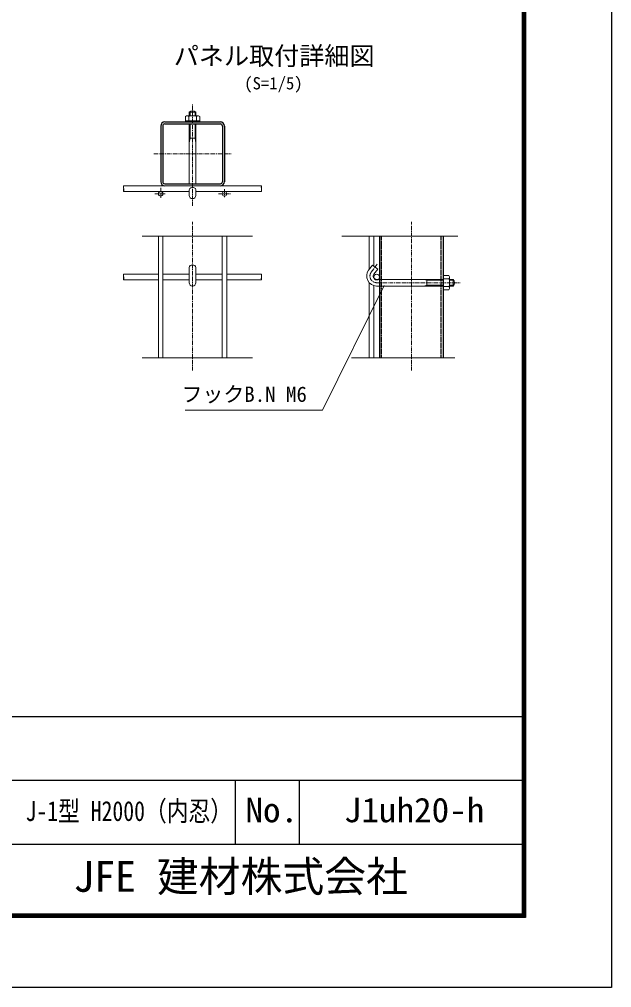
# Model space of a CAD drawing. Units: millimetres, scale not verified, with parts at other scales. Extents: x -4200 to 4200, y -2970 to 2970.
# Drawn here: x 2343 to 4200, y -2970 to 65 of the extents above; entities that cross this region are included whole.
import ezdxf
from ezdxf.enums import TextEntityAlignment as Align

# ---------------------------------------------------------------- set-up
doc = ezdxf.new("R2010")
doc.units = ezdxf.units.MM
doc.header["$LTSCALE"] = 10
doc.linetypes.add('USER1', pattern=[2, 1.25, -0.25, 0.25, -0.25])
doc.linetypes.add('USER2', pattern=[0.375, 0.25, -0.125])
for name, color, linetype, lineweight in [('0-0_D-STR2', 7, 'Continuous', 9), ('0-2_D-STR-DIM', 7, 'Continuous', 13), ('0-6_D-BMK', 2, 'USER1', 13), ('0-7_D-STR3', 3, 'Continuous', 13), ('0-8_D-STR1', 1, 'Continuous', 25), ('0-9_D-STR-TXT', 7, 'Continuous', 13), ('0-A_D-TTL-TXT', 7, 'Continuous', 25), ('0-B_D-DCR-HCH', 7, 'Continuous', 13), ('0-C_D-TTL', 7, 'Continuous', 25)]:
    doc.layers.add(name, color=color, linetype=linetype, lineweight=lineweight)
doc.styles.add('ＭＳ ゴシック', font='')
doc.styles.get('ＭＳ ゴシック').set_extended_font_data('MS Gothic')

msp = doc.modelspace()

# ---------------------------------------------------------------- linework, layer by layer
at = {"layer": '0-0_D-STR2'}
for p, q in [((2670.2, -456.78), (3102.12, -456.78)), ((2670.2, -474.78), (2875.75, -474.78)), ((3102.1, -474.78), (2896.55, -474.78)), ((2778.95, -614.69), (2778.95, -996.17)), ((2793.35, -614.69), (2793.35, -996.17)), ((2978.95, -614.69), (2978.95, -996.17)), ((2993.35, -614.69), (2993.35, -996.17)), ((3439.84, -718.72), (3439.84, -614.69)), ((3454.24, -708.38), (3454.24, -614.69)), ((2778.95, -733.98), (2670.2, -733.98)), ((2778.95, -751.98), (2670.2, -751.98)), ((2875.75, -733.98), (2793.35, -733.98)), ((2875.75, -751.98), (2793.35, -751.98)), ((2896.55, -733.98), (2978.95, -733.98)), ((2896.55, -751.98), (2978.95, -751.98)), ((2993.35, -733.98), (3102.1, -733.98)), ((2993.35, -751.98), (3102.1, -751.98)), ((3439.84, -996.17), (3439.84, -760.64)), ((3454.24, -996.17), (3454.24, -769.71))]:
    msp.add_line(p, q, dxfattribs=at)
for centre, radius in [((2786.15, -481.98), 7.2), ((2986.15, -481.98), 7.2), ((3463.24, -742.98), 9)]:
    msp.add_circle(centre, radius, dxfattribs=at)
for centre, major_axis, start_param, end_param in [((2670.2, -461.28), (0, -4.5), 3.1414937, 6.283185), ((3102.1, -470.28), (0, 4.5), 3.1414937, 6.283185), ((2670.2, -738.48), (0, -4.5), 3.1414937, 6.283185), ((3102.1, -738.48), (0, -4.5), 0.0000003, 3.1416916)]:
    msp.add_ellipse(centre, major_axis=major_axis, ratio=0.114898, start_param=start_param, end_param=end_param, dxfattribs=at)
for centre, major_axis in [((2670.2, -470.28), (0, -4.5)), ((3102.1, -461.28), (0, 4.5)), ((2670.2, -747.48), (0, -4.5)), ((3102.1, -747.48), (0, 4.5))]:
    msp.add_ellipse(centre, major_axis=major_axis, ratio=0.114898, dxfattribs=at)
at = {"layer": '0-2_D-STR-DIM'}
for p, q in [((2728.53, -614.69), (3073.79, -614.69)), ((3717.87, -614.69), (3353.87, -614.69)), ((3073.79, -996.17), (2728.53, -996.17)), ((3708.61, -996.17), (3384.19, -996.17))]:
    msp.add_line(p, q, dxfattribs=at)
at = {"layer": '0-6_D-BMK'}
for p, q in [((2886.15, -519.78), (2886.15, -202.26)), ((2764.94, -356.78), (3007.35, -356.78)), ((2767.6, -481.98), (2801.65, -481.98)), ((2786.15, -463.78), (2786.15, -494.91)), ((2967.34, -481.98), (3006.23, -481.98)), ((2986.15, -467.8), (2986.15, -492.88)), ((2886.15, -1035.77), (2886.15, -570.19)), ((3572.24, -1035.77), (3572.24, -570.19)), ((3446.43, -727.26), (3465.36, -702.13)), ((3463.04, -760.58), (3724.76, -760.58))]:
    msp.add_line(p, q, dxfattribs=at)
msp.add_arc((3463.04, -739.78), 20.8, 143, 270, dxfattribs=at)
at = {"layer": '0-7_D-STR3'}
for p, q in [((2904.81, -237.5), (2867.49, -237.5)), ((2870.25, -237.5), (2874.15, -239.75)), ((2878.05, -237.5), (2874.15, -239.75)), ((2874.15, -239.75), (2874.15, -256.78)), ((2875.75, -225.82), (2896.55, -225.82)), ((2875.75, -237.5), (2875.75, -225.82)), ((2878.15, -237.5), (2878.15, -224.12)), ((2894.15, -237.5), (2894.15, -224.12)), ((2894.25, -237.5), (2898.15, -239.75)), ((2896.55, -237.5), (2896.55, -225.82)), ((2902.05, -237.5), (2898.15, -239.75)), ((2898.15, -239.75), (2898.15, -256.78)), ((2904.81, -237.5), (2908.71, -239.75)), ((2908.71, -239.75), (2908.71, -256.78)), ((2908.71, -253.18), (2863.59, -253.18)), ((2875.75, -450.38), (2875.75, -263.18)), ((2878.15, -307.98), (2878.15, -263.18)), ((2894.15, -307.98), (2894.15, -263.18)), ((2896.55, -450.38), (2896.55, -263.18)), ((2896.55, -307.98), (2875.75, -307.98)), ((2878.15, -307.98), (2875.75, -322.38)), ((2894.15, -307.98), (2896.55, -322.38)), ((2875.75, -469.08), (2875.75, -486.78)), ((2896.55, -469.08), (2896.55, -486.78)), ((2875.75, -711.9), (2875.75, -760.58)), ((2896.55, -760.58), (2896.55, -711.9)), ((3438.12, -721), (3450.03, -705.2)), ((3466.64, -717.72), (3450.03, -705.2)), ((3454.73, -733.52), (3466.64, -717.72)), ((3463.04, -750.18), (3672.24, -750.18)), ((3611.44, -750.18), (3621.04, -752.58)), ((3621.04, -750.18), (3621.04, -770.98)), ((3621.04, -752.58), (3672.24, -752.58)), ((3689.27, -738.02), (3672.24, -738.02)), ((3672.24, -738.02), (3672.24, -785.54)), ((3689.27, -748.58), (3672.24, -748.58)), ((3691.52, -744.68), (3689.27, -748.58)), ((3691.52, -752.48), (3689.27, -748.58)), ((3691.52, -750.18), (3703.2, -750.18)), ((3691.52, -752.58), (3704.89, -752.58)), ((3703.2, -750.18), (3703.2, -770.98)), ((3463.04, -770.98), (3672.24, -770.98)), ((3611.44, -770.98), (3621.04, -768.58)), ((3621.04, -768.58), (3672.24, -768.58)), ((3689.27, -772.58), (3672.24, -772.58)), ((3689.27, -783.14), (3672.24, -783.14)), ((3691.52, -768.68), (3689.27, -772.58)), ((3691.52, -776.48), (3689.27, -772.58)), ((3691.52, -779.24), (3689.27, -783.14)), ((3691.52, -768.58), (3704.89, -768.58)), ((3691.52, -770.98), (3703.2, -770.98))]:
    msp.add_line(p, q, dxfattribs=at)
for points in [[(2867.49, -237.5), (2863.59, -239.75), (2863.59, -256.78)], [(3691.52, -779.24), (3691.52, -741.92), (3689.27, -738.02)]]:
    msp.add_lwpolyline(points, dxfattribs=at)
for centre, radius, start, end in [((2886.15, -237.98), 16, 49.4584, 130.5416), ((2886.15, -486.78), 10.4, 180, 0), ((3463.04, -739.78), 31.2, 143, 270), ((3463.04, -739.78), 10.4, 143, 270), ((3691.04, -760.58), 16, 319.4584, 40.5416), ((2886.15, -760.58), 10.4, 180, 0)]:
    msp.add_arc(centre, radius, start, end, dxfattribs=at)
for centre, major_axis, start_param, end_param in [((2886.15, -469.14), (10.4, 0), 0, 3.1415927), ((2886.15, -711.96), (-10.4, 0), 3.1415927, 6.2831853)]:
    msp.add_ellipse(centre, major_axis=major_axis, ratio=0.649974, start_param=start_param, end_param=end_param, dxfattribs=at)
at = {"layer": '0-8_D-STR1'}
for p, q in [((2786.15, -269.58), (2786.15, -443.98)), ((2792.55, -269.58), (2792.55, -443.98)), ((2798.95, -256.78), (2973.35, -256.78)), ((2798.95, -263.18), (2973.35, -263.18)), ((2979.75, -269.58), (2979.75, -443.98)), ((2986.15, -269.58), (2986.15, -443.98)), ((2798.95, -450.38), (2973.35, -450.38)), ((3472.24, -614.69), (3472.24, -996.17)), ((3672.24, -614.69), (3672.24, -996.17))]:
    msp.add_line(p, q, dxfattribs=at)
at = {"layer": '0-8_D-STR1', "linetype": 'USER2'}
for p, q in [((3478.64, -996.17), (3478.64, -614.69)), ((3665.84, -996.17), (3665.84, -614.69))]:
    msp.add_line(p, q, dxfattribs=at)
at = {"layer": '0-8_D-STR1'}
for centre, radius, start, end in [((2798.95, -269.58), 12.8, 90, 180), ((2798.95, -269.58), 6.4, 90, 180), ((2973.35, -269.58), 12.8, 0, 90), ((2973.35, -269.58), 6.4, 0, 90), ((2798.95, -443.98), 12.8, 180, 270), ((2798.95, -443.98), 6.4, 180, 270), ((2973.35, -443.98), 6.4, 270, 0), ((2973.35, -443.98), 12.8, 270, 0)]:
    msp.add_arc(centre, radius, start, end, dxfattribs=at)
at = {"layer": '0-9_D-STR-TXT'}
msp.add_lwpolyline([(2862.4, -1160.41), (3293.78, -1160.41), (3486.33, -769)], dxfattribs=at)
at = {"layer": '0-B_D-DCR-HCH'}
msp.add_lwpolyline([(3920, 2740), (-3920, 2740), (-3920, -2740), (3920, -2740)], close=True, dxfattribs=at)
at = {"layer": '0-C_D-TTL'}
for p, q in [((2120, -2120), (3920, -2120)), ((2120, -2320), (3920, -2320)), ((3020, -2320), (3020, -2520)), ((3220, -2320), (3220, -2520)), ((2120, -2520), (3920, -2520))]:
    msp.add_line(p, q, dxfattribs=at)
at = {"layer": '0-C_D-TTL', "color": 2}
msp.add_lwpolyline([(-4200, 2970), (4200, 2970), (4200, -2970), (-4200, -2970)], close=True, dxfattribs=at)
at = {"layer": '0-C_D-TTL'}
for points in [[(-3930, 2750), (3930, 2750), (3930, -2750), (-3930, -2750)], [(-3927.5, 2747.5), (3927.5, 2747.5), (3927.5, -2747.5), (-3927.5, -2747.5)], [(-3925, 2745), (3925, 2745), (3925, -2745), (-3925, -2745)], [(-3922.5, 2742.5), (3922.5, 2742.5), (3922.5, -2742.5), (-3922.5, -2742.5)], [(-3920, 2740), (3920, 2740), (3920, -2740), (-3920, -2740)]]:
    msp.add_lwpolyline(points, close=True, dxfattribs=at)

# ---------------------------------------------------------------- texts
at = {"layer": '0-9_D-STR-TXT', "style": 'ＭＳ ゴシック'}
msp.add_text('フックB.N M6', height=48.09, dxfattribs=at).set_placement((2851.49, -1148.46), align=Align.BOTTOM_LEFT)
at = {"layer": '0-A_D-TTL-TXT', "style": 'ＭＳ ゴシック'}
for s, height, p in [('パネル取付詳細図', 57.7, (2827.12, -95.9)), ('(S=1/5)', 38.49, (3048.03, -166.33)), ('JFE 建材株式会社', 96.19, (2512.38, -2698.5))]:
    msp.add_text(s, height=height, dxfattribs=at).set_placement(p, align=Align.BOTTOM_LEFT)
for s, height, width, p in [('J-1型 H2000（内忍）', 62.54, 0.8, (2362.32, -2466.53)), ('No.', 76.98, 1.05, (3052, -2474.8)), ('J1uh20-h', 76.98, 1.05, (3360.67, -2474.8))]:
    msp.add_text(s, height=height, dxfattribs=dict(at, width=width)).set_placement(p, align=Align.BOTTOM_LEFT)

doc.saveas('drawing.dxf')
